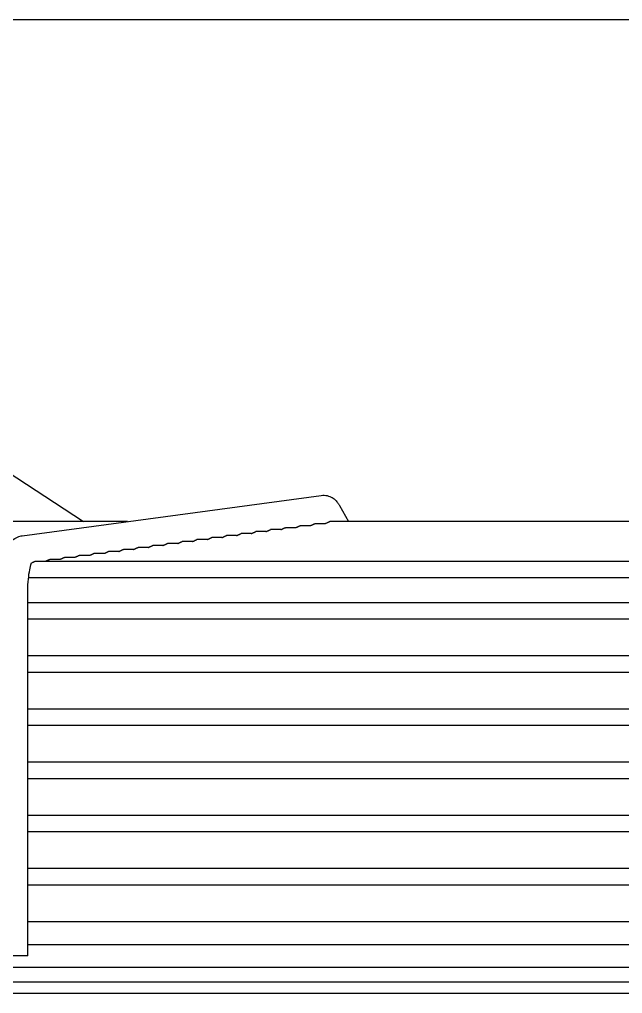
# Model space of a CAD drawing. Header units: millimetres. Extents: x 17891 to 32328, y 18593 to 29476.
# Drawn here: x 18182.79 to 18186.89, y 18984.06 to 18990.69 of the extents above; entities that cross this region are included whole.
import ezdxf

# ---------------------------------------------------------------- set-up
doc = ezdxf.new("R2010")
doc.units = ezdxf.units.MM
doc.header["$LTSCALE"] = 5
doc.layers.add('UNIT', color=6, linetype='Continuous')

msp = doc.modelspace()

# ---------------------------------------------------------------- linework, layer by layer
at = {"layer": 'UNIT'}
for p, q in [((18181.859, 18990.6942), (18191.9383, 18990.6942)), ((18182.2836, 18987.8889), (18183.2206, 18987.2749)), ((18182.8039, 18987.1783), (18184.8393, 18987.4529)), ((18184.9642, 18987.383), (18185.0241, 18987.2749)), ((18183.52, 18987.2749), (18182.0144, 18987.2749)), ((18184.6637, 18987.2331), (18184.595, 18987.2331)), ((18184.7639, 18987.2466), (18184.6952, 18987.2466)), ((18184.8638, 18987.2601), (18184.7955, 18987.2601)), ((18188.8999, 18987.2749), (18184.8974, 18987.2749)), ((18184.1628, 18987.1657), (18184.0939, 18987.1657)), ((18184.263, 18987.1791), (18184.1941, 18987.1791)), ((18184.3632, 18987.1926), (18184.2943, 18987.1926)), ((18184.4633, 18987.2061), (18184.3946, 18987.2061)), ((18184.5635, 18987.2196), (18184.4948, 18987.2196)), ((18183.6619, 18987.0982), (18183.5928, 18987.0982)), ((18183.762, 18987.1117), (18183.693, 18987.1117)), ((18183.8622, 18987.1252), (18183.7932, 18987.1252)), ((18183.9624, 18987.1387), (18183.8934, 18987.1387)), ((18184.0626, 18987.1522), (18183.9937, 18987.1522)), ((18183.2611, 18987.0442), (18183.1919, 18987.0442)), ((18183.3613, 18987.0577), (18183.2921, 18987.0577)), ((18183.4615, 18987.0712), (18183.3923, 18987.0712)), ((18183.5617, 18987.0847), (18183.4925, 18987.0847)), ((18190.9061, 18987.0037), (18182.8912, 18987.0037)), ((18183.0608, 18987.0172), (18182.9914, 18987.0172)), ((18183.1609, 18987.0307), (18183.0916, 18987.0307)), ((18182.8475, 18986.8935), (18190.9497, 18986.8935)), ((18182.8417, 18984.3163), (18182.8417, 18986.7856)), ((18190.9556, 18986.7218), (18182.8417, 18986.7218)), ((18182.8706, 18986.7232), (18182.8728, 18986.7218)), ((18183.6203, 18986.7232), (18183.6203, 18986.7218)), ((18182.8417, 18986.6115), (18190.9556, 18986.6115)), ((18190.9556, 18986.3596), (18182.8417, 18986.3596)), ((18182.8417, 18986.2493), (18190.9556, 18986.2493)), ((18190.9556, 18985.9974), (18182.8417, 18985.9974)), ((18182.8417, 18985.8871), (18190.9556, 18985.8871)), ((18190.9556, 18985.6352), (18182.8417, 18985.6352)), ((18182.8417, 18985.5249), (18190.9556, 18985.5249)), ((18190.9556, 18985.2729), (18182.8417, 18985.2729)), ((18182.8417, 18985.1627), (18190.9556, 18985.1627)), ((18190.9556, 18984.9107), (18182.8417, 18984.9107)), ((18182.8417, 18984.8005), (18190.9556, 18984.8005)), ((18190.9556, 18984.5485), (18182.8417, 18984.5485)), ((18182.8417, 18984.395), (18190.9556, 18984.395)), ((18182.8417, 18984.3163), (18182.6448, 18984.3163)), ((18182.2727, 18984.2395), (18191.5246, 18984.2395)), ((18170.0286, 18984.1391), (18203.7687, 18984.1391)), ((18203.7687, 18984.0604), (18170.0286, 18984.0604))]:
    msp.add_line(p, q, dxfattribs=at)
for start_param, end_param in [(0.23649, 0.259134), (1.752338, 1.774981)]:
    msp.add_ellipse((18185.1822, 18986.7872), major_axis=(-0.0861, -0.0478), ratio=0.875426, start_param=start_param, end_param=end_param, dxfattribs=at)
for points, knots in [([(18184.8393, 18987.4529), (18184.8526, 18987.4547), (18184.8666, 18987.454), (18184.8923, 18987.4482), (18184.9037, 18987.4432), (18184.9227, 18987.4319), (18184.9304, 18987.4256), (18184.9432, 18987.4132), (18184.9483, 18987.407), (18184.9571, 18987.3949), (18184.9608, 18987.389), (18184.9641, 18987.3831), (18184.9641, 18987.383), (18184.9642, 18987.383)], [3.1066861, 3.1066861, 3.1066861, 3.1066861, 3.1999885, 3.1999885, 3.2942363, 3.2942363, 3.388484, 3.388484, 3.4827318, 3.4827318, 3.5769796, 3.5769796, 3.577925, 3.577925, 3.577925, 3.577925]), ([(18184.5635, 18987.2196), (18184.5648, 18987.2201), (18184.566, 18987.2206), (18184.5672, 18987.221), (18184.5685, 18987.2215), (18184.5697, 18987.222), (18184.5709, 18987.2225), (18184.572, 18987.223), (18184.5732, 18987.2235), (18184.5742, 18987.224), (18184.5753, 18987.2245), (18184.5764, 18987.225), (18184.5773, 18987.2254), (18184.5783, 18987.2259), (18184.5793, 18987.2263), (18184.5802, 18987.2268), (18184.581, 18987.2272), (18184.5819, 18987.2276), (18184.5827, 18987.228), (18184.5835, 18987.2284), (18184.5843, 18987.2288), (18184.585, 18987.2292), (18184.5857, 18987.2295), (18184.5864, 18987.2299), (18184.5871, 18987.2302), (18184.5877, 18987.2305), (18184.5884, 18987.2308), (18184.5889, 18987.231), (18184.5895, 18987.2313), (18184.59, 18987.2315), (18184.5906, 18987.2318), (18184.5911, 18987.232), (18184.5915, 18987.2322), (18184.592, 18987.2323), (18184.5924, 18987.2325), (18184.5928, 18987.2326), (18184.5932, 18987.2328), (18184.5935, 18987.2329), (18184.5938, 18987.233), (18184.5941, 18987.233), (18184.5944, 18987.2331), (18184.5947, 18987.2331), (18184.5949, 18987.2331), (18184.5949, 18987.2331), (18184.595, 18987.2331), (18184.595, 18987.2331)], [0.17268, 0.17268, 0.17268, 0.17268, 0.195122, 0.195122, 0.195122, 0.2195122, 0.2195122, 0.2195122, 0.2439024, 0.2439024, 0.2439024, 0.2682927, 0.2682927, 0.2682927, 0.2926829, 0.2926829, 0.2926829, 0.3170732, 0.3170732, 0.3170732, 0.3414634, 0.3414634, 0.3414634, 0.3658537, 0.3658537, 0.3658537, 0.3902439, 0.3902439, 0.3902439, 0.4146341, 0.4146341, 0.4146341, 0.4390244, 0.4390244, 0.4390244, 0.4634146, 0.4634146, 0.4634146, 0.4878049, 0.4878049, 0.4878049, 0.5121951, 0.5121951, 0.5121951, 0.515732, 0.515732, 0.515732, 0.515732]), ([(18184.6637, 18987.2331), (18184.665, 18987.2336), (18184.6662, 18987.2341), (18184.6674, 18987.2345), (18184.6687, 18987.235), (18184.6699, 18987.2355), (18184.6711, 18987.236), (18184.6723, 18987.2365), (18184.6734, 18987.237), (18184.6745, 18987.2375), (18184.6756, 18987.238), (18184.6766, 18987.2385), (18184.6776, 18987.2389), (18184.6786, 18987.2394), (18184.6795, 18987.2399), (18184.6804, 18987.2403), (18184.6813, 18987.2407), (18184.6821, 18987.2411), (18184.6829, 18987.2415), (18184.6837, 18987.2419), (18184.6845, 18987.2423), (18184.6852, 18987.2427), (18184.686, 18987.243), (18184.6867, 18987.2434), (18184.6873, 18987.2437), (18184.688, 18987.244), (18184.6886, 18987.2443), (18184.6892, 18987.2445), (18184.6897, 18987.2448), (18184.6903, 18987.245), (18184.6908, 18987.2453), (18184.6913, 18987.2455), (18184.6918, 18987.2457), (18184.6922, 18987.2458), (18184.6926, 18987.246), (18184.693, 18987.2461), (18184.6934, 18987.2463), (18184.6937, 18987.2464), (18184.6941, 18987.2465), (18184.6944, 18987.2465), (18184.6947, 18987.2466), (18184.6949, 18987.2466), (18184.6951, 18987.2466), (18184.6952, 18987.2466), (18184.6952, 18987.2466), (18184.6952, 18987.2466)], [0.1723275, 0.1723275, 0.1723275, 0.1723275, 0.195122, 0.195122, 0.195122, 0.2195122, 0.2195122, 0.2195122, 0.2439024, 0.2439024, 0.2439024, 0.2682927, 0.2682927, 0.2682927, 0.2926829, 0.2926829, 0.2926829, 0.3170732, 0.3170732, 0.3170732, 0.3414634, 0.3414634, 0.3414634, 0.3658537, 0.3658537, 0.3658537, 0.3902439, 0.3902439, 0.3902439, 0.4146341, 0.4146341, 0.4146341, 0.4390244, 0.4390244, 0.4390244, 0.4634146, 0.4634146, 0.4634146, 0.4878049, 0.4878049, 0.4878049, 0.5121951, 0.5121951, 0.5121951, 0.5157454, 0.5157454, 0.5157454, 0.5157454]), ([(18184.7639, 18987.2466), (18184.7652, 18987.2471), (18184.7664, 18987.2476), (18184.7677, 18987.248), (18184.7689, 18987.2485), (18184.7702, 18987.2491), (18184.7713, 18987.2496), (18184.7725, 18987.2501), (18184.7736, 18987.2505), (18184.7747, 18987.251), (18184.7758, 18987.2515), (18184.7768, 18987.252), (18184.7778, 18987.2524), (18184.7788, 18987.2529), (18184.7797, 18987.2534), (18184.7806, 18987.2538), (18184.7815, 18987.2542), (18184.7824, 18987.2546), (18184.7832, 18987.255), (18184.784, 18987.2554), (18184.7847, 18987.2558), (18184.7855, 18987.2562), (18184.7862, 18987.2565), (18184.7869, 18987.2569), (18184.7875, 18987.2572), (18184.7882, 18987.2575), (18184.7888, 18987.2578), (18184.7894, 18987.258), (18184.79, 18987.2583), (18184.7905, 18987.2585), (18184.791, 18987.2588), (18184.7915, 18987.259), (18184.792, 18987.2592), (18184.7924, 18987.2593), (18184.7928, 18987.2595), (18184.7932, 18987.2596), (18184.7936, 18987.2598), (18184.794, 18987.2599), (18184.7943, 18987.26), (18184.7946, 18987.26), (18184.7949, 18987.2601), (18184.7951, 18987.2601), (18184.7954, 18987.2601), (18184.7954, 18987.2601), (18184.7954, 18987.2601), (18184.7955, 18987.2601)], [0.1719755, 0.1719755, 0.1719755, 0.1719755, 0.195122, 0.195122, 0.195122, 0.2195122, 0.2195122, 0.2195122, 0.2439024, 0.2439024, 0.2439024, 0.2682927, 0.2682927, 0.2682927, 0.2926829, 0.2926829, 0.2926829, 0.3170732, 0.3170732, 0.3170732, 0.3414634, 0.3414634, 0.3414634, 0.3658537, 0.3658537, 0.3658537, 0.3902439, 0.3902439, 0.3902439, 0.4146341, 0.4146341, 0.4146341, 0.4390244, 0.4390244, 0.4390244, 0.4634146, 0.4634146, 0.4634146, 0.4878049, 0.4878049, 0.4878049, 0.5121951, 0.5121951, 0.5121951, 0.5157586, 0.5157586, 0.5157586, 0.5157586]), ([(18184.8638, 18987.2601), (18184.8641, 18987.2602), (18184.8644, 18987.2603), (18184.8647, 18987.2605), (18184.8661, 18987.261), (18184.8675, 18987.2615), (18184.8688, 18987.262), (18184.8701, 18987.2626), (18184.8714, 18987.2631), (18184.8726, 18987.2636), (18184.8738, 18987.2642), (18184.875, 18987.2647), (18184.8761, 18987.2652)], [0.16559879, 0.16559879, 0.16559879, 0.16559879, 0.17073171, 0.17073171, 0.17073171, 0.19512195, 0.19512195, 0.19512195, 0.2195122, 0.2195122, 0.2195122, 0.24390244, 0.24390244, 0.24390244, 0.24390244]), ([(18184.8792, 18987.2667), (18184.8802, 18987.2672), (18184.8812, 18987.2677), (18184.8821, 18987.2682), (18184.883, 18987.2686), (18184.8839, 18987.2691), (18184.8847, 18987.2695), (18184.8856, 18987.2699), (18184.8864, 18987.2703), (18184.8871, 18987.2707), (18184.8878, 18987.2711), (18184.8886, 18987.2714), (18184.8892, 18987.2717), (18184.8899, 18987.2721), (18184.8905, 18987.2724), (18184.8911, 18987.2727), (18184.8917, 18987.273), (18184.8923, 18987.2732), (18184.8928, 18987.2734), (18184.8933, 18987.2737), (18184.8938, 18987.2739), (18184.8942, 18987.2741), (18184.8947, 18987.2742), (18184.8951, 18987.2744), (18184.8955, 18987.2745), (18184.8958, 18987.2746), (18184.8962, 18987.2747), (18184.8965, 18987.2748), (18184.8968, 18987.2748), (18184.897, 18987.2749), (18184.8973, 18987.2749), (18184.8973, 18987.2749), (18184.8973, 18987.2749), (18184.8974, 18987.2749)], [0.2682927, 0.2682927, 0.2682927, 0.2682927, 0.2926829, 0.2926829, 0.2926829, 0.3170732, 0.3170732, 0.3170732, 0.3414634, 0.3414634, 0.3414634, 0.3658537, 0.3658537, 0.3658537, 0.3902439, 0.3902439, 0.3902439, 0.4146341, 0.4146341, 0.4146341, 0.4390244, 0.4390244, 0.4390244, 0.4634146, 0.4634146, 0.4634146, 0.4878049, 0.4878049, 0.4878049, 0.5121951, 0.5121951, 0.5121951, 0.5152045, 0.5152045, 0.5152045, 0.5152045]), ([(18182.6448, 18986.7856), (18182.6448, 18986.8185), (18182.6461, 18986.8513), (18182.6513, 18986.9146), (18182.6552, 18986.9451), (18182.6656, 18987.0019), (18182.672, 18987.0283), (18182.6886, 18987.0769), (18182.6981, 18987.0993), (18182.7219, 18987.132), (18182.731, 18987.1425), (18182.7571, 18987.1629), (18182.7753, 18987.173), (18182.7995, 18987.1776), (18182.8017, 18987.178), (18182.8039, 18987.1783)], [1.570796, 1.570796, 1.570796, 1.570796, 1.877974, 1.877974, 2.185152, 2.185152, 2.49233, 2.49233, 2.799508, 2.799508, 2.940974, 2.940974, 3.091858, 3.091858, 3.106686, 3.106686, 3.106686, 3.106686]), ([(18184.0626, 18987.1522), (18184.0638, 18987.1526), (18184.0649, 18987.153), (18184.066, 18987.1534), (18184.0673, 18987.154), (18184.0685, 18987.1545), (18184.0697, 18987.155), (18184.0709, 18987.1555), (18184.072, 18987.156), (18184.0731, 18987.1565), (18184.0741, 18987.1569), (18184.0752, 18987.1574), (18184.0762, 18987.1579), (18184.0772, 18987.1584), (18184.0781, 18987.1588), (18184.079, 18987.1593), (18184.0799, 18987.1597), (18184.0807, 18987.1601), (18184.0815, 18987.1605), (18184.0824, 18987.1609), (18184.0831, 18987.1613), (18184.0839, 18987.1616), (18184.0846, 18987.162), (18184.0853, 18987.1623), (18184.0859, 18987.1627), (18184.0866, 18987.163), (18184.0872, 18987.1633), (18184.0878, 18987.1635), (18184.0884, 18987.1638), (18184.0889, 18987.1641), (18184.0894, 18987.1643), (18184.0899, 18987.1645), (18184.0904, 18987.1647), (18184.0908, 18987.1649), (18184.0913, 18987.165), (18184.0917, 18987.1652), (18184.092, 18987.1653), (18184.0924, 18987.1654), (18184.0927, 18987.1655), (18184.093, 18987.1655), (18184.0933, 18987.1656), (18184.0936, 18987.1656), (18184.0938, 18987.1657), (18184.0938, 18987.1657), (18184.0939, 18987.1657), (18184.0939, 18987.1657)], [0.1744428, 0.1744428, 0.1744428, 0.1744428, 0.195122, 0.195122, 0.195122, 0.2195122, 0.2195122, 0.2195122, 0.2439024, 0.2439024, 0.2439024, 0.2682927, 0.2682927, 0.2682927, 0.2926829, 0.2926829, 0.2926829, 0.3170732, 0.3170732, 0.3170732, 0.3414634, 0.3414634, 0.3414634, 0.3658537, 0.3658537, 0.3658537, 0.3902439, 0.3902439, 0.3902439, 0.4146341, 0.4146341, 0.4146341, 0.4390244, 0.4390244, 0.4390244, 0.4634146, 0.4634146, 0.4634146, 0.4878049, 0.4878049, 0.4878049, 0.5121951, 0.5121951, 0.5121951, 0.5156642, 0.5156642, 0.5156642, 0.5156642]), ([(18184.1628, 18987.1657), (18184.164, 18987.1661), (18184.1651, 18987.1665), (18184.1662, 18987.167), (18184.1675, 18987.1675), (18184.1687, 18987.168), (18184.1699, 18987.1685), (18184.1711, 18987.169), (18184.1722, 18987.1695), (18184.1733, 18987.17), (18184.1744, 18987.1705), (18184.1754, 18987.1709), (18184.1764, 18987.1714), (18184.1774, 18987.1719), (18184.1783, 18987.1723), (18184.1792, 18987.1728), (18184.1801, 18987.1732), (18184.181, 18987.1736), (18184.1818, 18987.174), (18184.1826, 18987.1744), (18184.1834, 18987.1748), (18184.1841, 18987.1752), (18184.1848, 18987.1755), (18184.1855, 18987.1758), (18184.1862, 18987.1762), (18184.1868, 18987.1765), (18184.1874, 18987.1768), (18184.188, 18987.177), (18184.1886, 18987.1773), (18184.1891, 18987.1776), (18184.1896, 18987.1778), (18184.1902, 18987.178), (18184.1906, 18987.1782), (18184.1911, 18987.1784), (18184.1915, 18987.1785), (18184.1919, 18987.1787), (18184.1923, 18987.1788), (18184.1926, 18987.1789), (18184.1929, 18987.179), (18184.1932, 18987.179), (18184.1935, 18987.1791), (18184.1938, 18987.1791), (18184.194, 18987.1791), (18184.194, 18987.1791), (18184.1941, 18987.1791), (18184.1941, 18987.1791)], [0.1740907, 0.1740907, 0.1740907, 0.1740907, 0.195122, 0.195122, 0.195122, 0.2195122, 0.2195122, 0.2195122, 0.2439024, 0.2439024, 0.2439024, 0.2682927, 0.2682927, 0.2682927, 0.2926829, 0.2926829, 0.2926829, 0.3170732, 0.3170732, 0.3170732, 0.3414634, 0.3414634, 0.3414634, 0.3658537, 0.3658537, 0.3658537, 0.3902439, 0.3902439, 0.3902439, 0.4146341, 0.4146341, 0.4146341, 0.4390244, 0.4390244, 0.4390244, 0.4634146, 0.4634146, 0.4634146, 0.4878049, 0.4878049, 0.4878049, 0.5121951, 0.5121951, 0.5121951, 0.5156779, 0.5156779, 0.5156779, 0.5156779]), ([(18184.263, 18987.1791), (18184.2642, 18987.1796), (18184.2653, 18987.18), (18184.2665, 18987.1805), (18184.2677, 18987.181), (18184.269, 18987.1815), (18184.2702, 18987.182), (18184.2713, 18987.1825), (18184.2725, 18987.183), (18184.2735, 18987.1835), (18184.2746, 18987.184), (18184.2756, 18987.1844), (18184.2766, 18987.1849), (18184.2776, 18987.1854), (18184.2786, 18987.1858), (18184.2795, 18987.1863), (18184.2803, 18987.1867), (18184.2812, 18987.1871), (18184.282, 18987.1875), (18184.2828, 18987.1879), (18184.2836, 18987.1883), (18184.2843, 18987.1887), (18184.2851, 18987.189), (18184.2857, 18987.1893), (18184.2864, 18987.1897), (18184.2871, 18987.19), (18184.2877, 18987.1903), (18184.2882, 18987.1905), (18184.2888, 18987.1908), (18184.2894, 18987.1911), (18184.2899, 18987.1913), (18184.2904, 18987.1915), (18184.2908, 18987.1917), (18184.2913, 18987.1919), (18184.2917, 18987.192), (18184.2921, 18987.1922), (18184.2925, 18987.1923), (18184.2928, 18987.1924), (18184.2932, 18987.1925), (18184.2935, 18987.1925), (18184.2938, 18987.1926), (18184.294, 18987.1926), (18184.2942, 18987.1926), (18184.2943, 18987.1926), (18184.2943, 18987.1926), (18184.2943, 18987.1926)], [0.1737382, 0.1737382, 0.1737382, 0.1737382, 0.195122, 0.195122, 0.195122, 0.2195122, 0.2195122, 0.2195122, 0.2439024, 0.2439024, 0.2439024, 0.2682927, 0.2682927, 0.2682927, 0.2926829, 0.2926829, 0.2926829, 0.3170732, 0.3170732, 0.3170732, 0.3414634, 0.3414634, 0.3414634, 0.3658537, 0.3658537, 0.3658537, 0.3902439, 0.3902439, 0.3902439, 0.4146341, 0.4146341, 0.4146341, 0.4390244, 0.4390244, 0.4390244, 0.4634146, 0.4634146, 0.4634146, 0.4878049, 0.4878049, 0.4878049, 0.5121951, 0.5121951, 0.5121951, 0.5156915, 0.5156915, 0.5156915, 0.5156915]), ([(18184.3632, 18987.1926), (18184.3644, 18987.1931), (18184.3656, 18987.1935), (18184.3667, 18987.194), (18184.368, 18987.1945), (18184.3692, 18987.195), (18184.3704, 18987.1955), (18184.3716, 18987.196), (18184.3727, 18987.1965), (18184.3738, 18987.197), (18184.3749, 18987.1975), (18184.3759, 18987.198), (18184.3769, 18987.1984), (18184.3779, 18987.1989), (18184.3788, 18987.1993), (18184.3797, 18987.1998), (18184.3806, 18987.2002), (18184.3814, 18987.2006), (18184.3822, 18987.201), (18184.3831, 18987.2014), (18184.3838, 18987.2018), (18184.3846, 18987.2022), (18184.3853, 18987.2025), (18184.386, 18987.2028), (18184.3866, 18987.2032), (18184.3873, 18987.2035), (18184.3879, 18987.2038), (18184.3885, 18987.204), (18184.3891, 18987.2043), (18184.3896, 18987.2045), (18184.3901, 18987.2048), (18184.3906, 18987.205), (18184.3911, 18987.2052), (18184.3915, 18987.2053), (18184.3919, 18987.2055), (18184.3923, 18987.2057), (18184.3927, 18987.2058), (18184.3931, 18987.2059), (18184.3934, 18987.206), (18184.3937, 18987.206), (18184.394, 18987.2061), (18184.3942, 18987.2061), (18184.3945, 18987.2061), (18184.3945, 18987.2061), (18184.3945, 18987.2061), (18184.3946, 18987.2061)], [0.1733855, 0.1733855, 0.1733855, 0.1733855, 0.195122, 0.195122, 0.195122, 0.2195122, 0.2195122, 0.2195122, 0.2439024, 0.2439024, 0.2439024, 0.2682927, 0.2682927, 0.2682927, 0.2926829, 0.2926829, 0.2926829, 0.3170732, 0.3170732, 0.3170732, 0.3414634, 0.3414634, 0.3414634, 0.3658537, 0.3658537, 0.3658537, 0.3902439, 0.3902439, 0.3902439, 0.4146341, 0.4146341, 0.4146341, 0.4390244, 0.4390244, 0.4390244, 0.4634146, 0.4634146, 0.4634146, 0.4878049, 0.4878049, 0.4878049, 0.5121951, 0.5121951, 0.5121951, 0.5157051, 0.5157051, 0.5157051, 0.5157051]), ([(18184.4633, 18987.2061), (18184.4646, 18987.2066), (18184.4658, 18987.207), (18184.4669, 18987.2075), (18184.4682, 18987.208), (18184.4694, 18987.2085), (18184.4706, 18987.209), (18184.4718, 18987.2095), (18184.4729, 18987.21), (18184.474, 18987.2105), (18184.4751, 18987.211), (18184.4761, 18987.2115), (18184.4771, 18987.2119), (18184.4781, 18987.2124), (18184.479, 18987.2128), (18184.4799, 18987.2133), (18184.4808, 18987.2137), (18184.4817, 18987.2141), (18184.4825, 18987.2145), (18184.4833, 18987.2149), (18184.4841, 18987.2153), (18184.4848, 18987.2157), (18184.4855, 18987.216), (18184.4862, 18987.2164), (18184.4869, 18987.2167), (18184.4875, 18987.217), (18184.4881, 18987.2173), (18184.4887, 18987.2175), (18184.4893, 18987.2178), (18184.4898, 18987.218), (18184.4903, 18987.2183), (18184.4908, 18987.2185), (18184.4913, 18987.2187), (18184.4917, 18987.2188), (18184.4922, 18987.219), (18184.4926, 18987.2192), (18184.4929, 18987.2193), (18184.4933, 18987.2194), (18184.4936, 18987.2195), (18184.4939, 18987.2195), (18184.4942, 18987.2196), (18184.4945, 18987.2196), (18184.4947, 18987.2196), (18184.4947, 18987.2196), (18184.4948, 18987.2196), (18184.4948, 18987.2196)], [0.1730327, 0.1730327, 0.1730327, 0.1730327, 0.195122, 0.195122, 0.195122, 0.2195122, 0.2195122, 0.2195122, 0.2439024, 0.2439024, 0.2439024, 0.2682927, 0.2682927, 0.2682927, 0.2926829, 0.2926829, 0.2926829, 0.3170732, 0.3170732, 0.3170732, 0.3414634, 0.3414634, 0.3414634, 0.3658537, 0.3658537, 0.3658537, 0.3902439, 0.3902439, 0.3902439, 0.4146341, 0.4146341, 0.4146341, 0.4390244, 0.4390244, 0.4390244, 0.4634146, 0.4634146, 0.4634146, 0.4878049, 0.4878049, 0.4878049, 0.5121951, 0.5121951, 0.5121951, 0.5157186, 0.5157186, 0.5157186, 0.5157186]), ([(18183.5617, 18987.0847), (18183.5627, 18987.0851), (18183.5638, 18987.0855), (18183.5648, 18987.0859), (18183.5661, 18987.0864), (18183.5673, 18987.0869), (18183.5685, 18987.0874), (18183.5697, 18987.0879), (18183.5708, 18987.0884), (18183.5719, 18987.0889), (18183.573, 18987.0894), (18183.574, 18987.0899), (18183.575, 18987.0904), (18183.576, 18987.0908), (18183.5769, 18987.0913), (18183.5778, 18987.0917), (18183.5787, 18987.0922), (18183.5796, 18987.0926), (18183.5804, 18987.093), (18183.5812, 18987.0934), (18183.582, 18987.0938), (18183.5827, 18987.0941), (18183.5834, 18987.0945), (18183.5841, 18987.0948), (18183.5848, 18987.0952), (18183.5854, 18987.0955), (18183.5861, 18987.0958), (18183.5866, 18987.096), (18183.5872, 18987.0963), (18183.5878, 18987.0966), (18183.5883, 18987.0968), (18183.5888, 18987.097), (18183.5893, 18987.0972), (18183.5897, 18987.0974), (18183.5901, 18987.0975), (18183.5905, 18987.0977), (18183.5909, 18987.0978), (18183.5913, 18987.0979), (18183.5916, 18987.098), (18183.5919, 18987.0981), (18183.5922, 18987.0981), (18183.5924, 18987.0982), (18183.5927, 18987.0982), (18183.5927, 18987.0982), (18183.5927, 18987.0982), (18183.5928, 18987.0982)], [0.1761954, 0.1761954, 0.1761954, 0.1761954, 0.195122, 0.195122, 0.195122, 0.2195122, 0.2195122, 0.2195122, 0.2439024, 0.2439024, 0.2439024, 0.2682927, 0.2682927, 0.2682927, 0.2926829, 0.2926829, 0.2926829, 0.3170732, 0.3170732, 0.3170732, 0.3414634, 0.3414634, 0.3414634, 0.3658537, 0.3658537, 0.3658537, 0.3902439, 0.3902439, 0.3902439, 0.4146341, 0.4146341, 0.4146341, 0.4390244, 0.4390244, 0.4390244, 0.4634146, 0.4634146, 0.4634146, 0.4878049, 0.4878049, 0.4878049, 0.5121951, 0.5121951, 0.5121951, 0.5155955, 0.5155955, 0.5155955, 0.5155955]), ([(18183.6619, 18987.0982), (18183.6629, 18987.0986), (18183.664, 18987.099), (18183.665, 18987.0994), (18183.6663, 18987.0999), (18183.6675, 18987.1004), (18183.6687, 18987.1009), (18183.6699, 18987.1014), (18183.671, 18987.1019), (18183.6721, 18987.1024), (18183.6732, 18987.1029), (18183.6742, 18987.1034), (18183.6752, 18987.1039), (18183.6762, 18987.1043), (18183.6772, 18987.1048), (18183.6781, 18987.1052), (18183.679, 18987.1057), (18183.6798, 18987.1061), (18183.6806, 18987.1065), (18183.6814, 18987.1069), (18183.6822, 18987.1073), (18183.6829, 18987.1076), (18183.6837, 18987.108), (18183.6844, 18987.1083), (18183.685, 18987.1087), (18183.6857, 18987.109), (18183.6863, 18987.1093), (18183.6869, 18987.1095), (18183.6875, 18987.1098), (18183.688, 18987.1101), (18183.6885, 18987.1103), (18183.689, 18987.1105), (18183.6895, 18987.1107), (18183.6899, 18987.1109), (18183.6904, 18987.111), (18183.6908, 18987.1112), (18183.6911, 18987.1113), (18183.6915, 18987.1114), (18183.6918, 18987.1115), (18183.6921, 18987.1116), (18183.6924, 18987.1116), (18183.6927, 18987.1117), (18183.6929, 18987.1117), (18183.6929, 18987.1117), (18183.693, 18987.1117), (18183.693, 18987.1117)], [0.1758462, 0.1758462, 0.1758462, 0.1758462, 0.195122, 0.195122, 0.195122, 0.2195122, 0.2195122, 0.2195122, 0.2439024, 0.2439024, 0.2439024, 0.2682927, 0.2682927, 0.2682927, 0.2926829, 0.2926829, 0.2926829, 0.3170732, 0.3170732, 0.3170732, 0.3414634, 0.3414634, 0.3414634, 0.3658537, 0.3658537, 0.3658537, 0.3902439, 0.3902439, 0.3902439, 0.4146341, 0.4146341, 0.4146341, 0.4390244, 0.4390244, 0.4390244, 0.4634146, 0.4634146, 0.4634146, 0.4878049, 0.4878049, 0.4878049, 0.5121951, 0.5121951, 0.5121951, 0.5156093, 0.5156093, 0.5156093, 0.5156093]), ([(18183.762, 18987.1117), (18183.7631, 18987.1121), (18183.7642, 18987.1125), (18183.7653, 18987.1129), (18183.7665, 18987.1134), (18183.7678, 18987.1139), (18183.769, 18987.1144), (18183.7701, 18987.1149), (18183.7713, 18987.1154), (18183.7724, 18987.1159), (18183.7734, 18987.1164), (18183.7745, 18987.1169), (18183.7755, 18987.1174), (18183.7764, 18987.1178), (18183.7774, 18987.1183), (18183.7783, 18987.1187), (18183.7792, 18987.1192), (18183.78, 18987.1196), (18183.7809, 18987.12), (18183.7817, 18987.1204), (18183.7824, 18987.1208), (18183.7832, 18987.1211), (18183.7839, 18987.1215), (18183.7846, 18987.1218), (18183.7852, 18987.1222), (18183.7859, 18987.1225), (18183.7865, 18987.1228), (18183.7871, 18987.123), (18183.7877, 18987.1233), (18183.7882, 18987.1236), (18183.7887, 18987.1238), (18183.7892, 18987.124), (18183.7897, 18987.1242), (18183.7902, 18987.1244), (18183.7906, 18987.1245), (18183.791, 18987.1247), (18183.7914, 18987.1248), (18183.7917, 18987.1249), (18183.7921, 18987.125), (18183.7923, 18987.1251), (18183.7926, 18987.1251), (18183.7929, 18987.1252), (18183.7931, 18987.1252), (18183.7932, 18987.1252), (18183.7932, 18987.1252), (18183.7932, 18987.1252)], [0.1754963, 0.1754963, 0.1754963, 0.1754963, 0.195122, 0.195122, 0.195122, 0.2195122, 0.2195122, 0.2195122, 0.2439024, 0.2439024, 0.2439024, 0.2682927, 0.2682927, 0.2682927, 0.2926829, 0.2926829, 0.2926829, 0.3170732, 0.3170732, 0.3170732, 0.3414634, 0.3414634, 0.3414634, 0.3658537, 0.3658537, 0.3658537, 0.3902439, 0.3902439, 0.3902439, 0.4146341, 0.4146341, 0.4146341, 0.4390244, 0.4390244, 0.4390244, 0.4634146, 0.4634146, 0.4634146, 0.4878049, 0.4878049, 0.4878049, 0.5121951, 0.5121951, 0.5121951, 0.5156231, 0.5156231, 0.5156231, 0.5156231]), ([(18183.8622, 18987.1252), (18183.8634, 18987.1256), (18183.8644, 18987.126), (18183.8655, 18987.1264), (18183.8668, 18987.1269), (18183.868, 18987.1274), (18183.8692, 18987.1279), (18183.8704, 18987.1284), (18183.8715, 18987.1289), (18183.8726, 18987.1294), (18183.8737, 18987.1299), (18183.8747, 18987.1304), (18183.8757, 18987.1309), (18183.8767, 18987.1313), (18183.8776, 18987.1318), (18183.8785, 18987.1322), (18183.8794, 18987.1327), (18183.8803, 18987.1331), (18183.8811, 18987.1335), (18183.8819, 18987.1339), (18183.8827, 18987.1343), (18183.8834, 18987.1346), (18183.8841, 18987.135), (18183.8848, 18987.1353), (18183.8855, 18987.1357), (18183.8861, 18987.136), (18183.8868, 18987.1363), (18183.8873, 18987.1365), (18183.8879, 18987.1368), (18183.8885, 18987.1371), (18183.889, 18987.1373), (18183.8895, 18987.1375), (18183.8899, 18987.1377), (18183.8904, 18987.1379), (18183.8908, 18987.138), (18183.8912, 18987.1382), (18183.8916, 18987.1383), (18183.8919, 18987.1384), (18183.8923, 18987.1385), (18183.8926, 18987.1386), (18183.8929, 18987.1386), (18183.8931, 18987.1387), (18183.8933, 18987.1387), (18183.8934, 18987.1387), (18183.8934, 18987.1387), (18183.8934, 18987.1387)], [0.1751457, 0.1751457, 0.1751457, 0.1751457, 0.195122, 0.195122, 0.195122, 0.2195122, 0.2195122, 0.2195122, 0.2439024, 0.2439024, 0.2439024, 0.2682927, 0.2682927, 0.2682927, 0.2926829, 0.2926829, 0.2926829, 0.3170732, 0.3170732, 0.3170732, 0.3414634, 0.3414634, 0.3414634, 0.3658537, 0.3658537, 0.3658537, 0.3902439, 0.3902439, 0.3902439, 0.4146341, 0.4146341, 0.4146341, 0.4390244, 0.4390244, 0.4390244, 0.4634146, 0.4634146, 0.4634146, 0.4878049, 0.4878049, 0.4878049, 0.5121951, 0.5121951, 0.5121951, 0.5156368, 0.5156368, 0.5156368, 0.5156368]), ([(18183.9624, 18987.1387), (18183.9636, 18987.1391), (18183.9647, 18987.1395), (18183.9657, 18987.1399), (18183.967, 18987.1404), (18183.9683, 18987.1409), (18183.9694, 18987.1415), (18183.9706, 18987.142), (18183.9717, 18987.1425), (18183.9728, 18987.1429), (18183.9739, 18987.1434), (18183.9749, 18987.1439), (18183.9759, 18987.1444), (18183.9769, 18987.1449), (18183.9779, 18987.1453), (18183.9788, 18987.1457), (18183.9797, 18987.1462), (18183.9805, 18987.1466), (18183.9813, 18987.147), (18183.9821, 18987.1474), (18183.9829, 18987.1478), (18183.9836, 18987.1481), (18183.9844, 18987.1485), (18183.9851, 18987.1488), (18183.9857, 18987.1492), (18183.9864, 18987.1495), (18183.987, 18987.1498), (18183.9876, 18987.15), (18183.9881, 18987.1503), (18183.9887, 18987.1506), (18183.9892, 18987.1508), (18183.9897, 18987.151), (18183.9902, 18987.1512), (18183.9906, 18987.1514), (18183.991, 18987.1515), (18183.9914, 18987.1517), (18183.9918, 18987.1518), (18183.9922, 18987.1519), (18183.9925, 18987.152), (18183.9928, 18987.1521), (18183.9931, 18987.1521), (18183.9933, 18987.1521), (18183.9936, 18987.1522), (18183.9936, 18987.1522), (18183.9936, 18987.1522), (18183.9937, 18987.1522)], [0.1747945, 0.1747945, 0.1747945, 0.1747945, 0.195122, 0.195122, 0.195122, 0.2195122, 0.2195122, 0.2195122, 0.2439024, 0.2439024, 0.2439024, 0.2682927, 0.2682927, 0.2682927, 0.2926829, 0.2926829, 0.2926829, 0.3170732, 0.3170732, 0.3170732, 0.3414634, 0.3414634, 0.3414634, 0.3658537, 0.3658537, 0.3658537, 0.3902439, 0.3902439, 0.3902439, 0.4146341, 0.4146341, 0.4146341, 0.4390244, 0.4390244, 0.4390244, 0.4634146, 0.4634146, 0.4634146, 0.4878049, 0.4878049, 0.4878049, 0.5121951, 0.5121951, 0.5121951, 0.5156505, 0.5156505, 0.5156505, 0.5156505]), ([(18183.1609, 18987.0307), (18183.1619, 18987.0311), (18183.1629, 18987.0314), (18183.1638, 18987.0318), (18183.1651, 18987.0323), (18183.1663, 18987.0328), (18183.1675, 18987.0334), (18183.1687, 18987.0339), (18183.1698, 18987.0344), (18183.1709, 18987.0349), (18183.172, 18987.0354), (18183.1731, 18987.0359), (18183.174, 18987.0363), (18183.175, 18987.0368), (18183.176, 18987.0373), (18183.1769, 18987.0377), (18183.1778, 18987.0381), (18183.1786, 18987.0386), (18183.1795, 18987.039), (18183.1803, 18987.0394), (18183.181, 18987.0398), (18183.1818, 18987.0401), (18183.1825, 18987.0405), (18183.1832, 18987.0408), (18183.1839, 18987.0412), (18183.1845, 18987.0415), (18183.1851, 18987.0418), (18183.1857, 18987.0421), (18183.1863, 18987.0423), (18183.1869, 18987.0426), (18183.1874, 18987.0428), (18183.1879, 18987.043), (18183.1884, 18987.0432), (18183.1888, 18987.0434), (18183.1892, 18987.0436), (18183.1896, 18987.0437), (18183.19, 18987.0438), (18183.1904, 18987.0439), (18183.1907, 18987.044), (18183.191, 18987.0441), (18183.1913, 18987.0442), (18183.1916, 18987.0442), (18183.1918, 18987.0442), (18183.1918, 18987.0442), (18183.1918, 18987.0442), (18183.1919, 18987.0442)], [0.1775844, 0.1775844, 0.1775844, 0.1775844, 0.195122, 0.195122, 0.195122, 0.2195122, 0.2195122, 0.2195122, 0.2439024, 0.2439024, 0.2439024, 0.2682927, 0.2682927, 0.2682927, 0.2926829, 0.2926829, 0.2926829, 0.3170732, 0.3170732, 0.3170732, 0.3414634, 0.3414634, 0.3414634, 0.3658537, 0.3658537, 0.3658537, 0.3902439, 0.3902439, 0.3902439, 0.4146341, 0.4146341, 0.4146341, 0.4390244, 0.4390244, 0.4390244, 0.4634146, 0.4634146, 0.4634146, 0.4878049, 0.4878049, 0.4878049, 0.5121951, 0.5121951, 0.5121951, 0.5155404, 0.5155404, 0.5155404, 0.5155404]), ([(18183.2611, 18987.0442), (18183.2621, 18987.0446), (18183.2631, 18987.0449), (18183.264, 18987.0453), (18183.2653, 18987.0458), (18183.2666, 18987.0464), (18183.2678, 18987.0469), (18183.2689, 18987.0474), (18183.2701, 18987.0479), (18183.2712, 18987.0484), (18183.2723, 18987.0489), (18183.2733, 18987.0494), (18183.2743, 18987.0498), (18183.2753, 18987.0503), (18183.2762, 18987.0508), (18183.2771, 18987.0512), (18183.278, 18987.0516), (18183.2789, 18987.0521), (18183.2797, 18987.0525), (18183.2805, 18987.0529), (18183.2813, 18987.0533), (18183.282, 18987.0536), (18183.2827, 18987.054), (18183.2834, 18987.0543), (18183.2841, 18987.0547), (18183.2848, 18987.055), (18183.2854, 18987.0553), (18183.286, 18987.0556), (18183.2865, 18987.0558), (18183.2871, 18987.0561), (18183.2876, 18987.0563), (18183.2881, 18987.0565), (18183.2886, 18987.0567), (18183.289, 18987.0569), (18183.2895, 18987.0571), (18183.2899, 18987.0572), (18183.2902, 18987.0573), (18183.2906, 18987.0574), (18183.2909, 18987.0575), (18183.2912, 18987.0576), (18183.2915, 18987.0576), (18183.2918, 18987.0577), (18183.292, 18987.0577), (18183.292, 18987.0577), (18183.2921, 18987.0577), (18183.2921, 18987.0577)], [0.1772384, 0.1772384, 0.1772384, 0.1772384, 0.195122, 0.195122, 0.195122, 0.2195122, 0.2195122, 0.2195122, 0.2439024, 0.2439024, 0.2439024, 0.2682927, 0.2682927, 0.2682927, 0.2926829, 0.2926829, 0.2926829, 0.3170732, 0.3170732, 0.3170732, 0.3414634, 0.3414634, 0.3414634, 0.3658537, 0.3658537, 0.3658537, 0.3902439, 0.3902439, 0.3902439, 0.4146341, 0.4146341, 0.4146341, 0.4390244, 0.4390244, 0.4390244, 0.4634146, 0.4634146, 0.4634146, 0.4878049, 0.4878049, 0.4878049, 0.5121951, 0.5121951, 0.5121951, 0.5155542, 0.5155542, 0.5155542, 0.5155542]), ([(18183.3613, 18987.0577), (18183.3623, 18987.0581), (18183.3633, 18987.0585), (18183.3643, 18987.0588), (18183.3656, 18987.0594), (18183.3668, 18987.0599), (18183.368, 18987.0604), (18183.3692, 18987.0609), (18183.3703, 18987.0614), (18183.3714, 18987.0619), (18183.3725, 18987.0624), (18183.3735, 18987.0629), (18183.3745, 18987.0633), (18183.3755, 18987.0638), (18183.3765, 18987.0643), (18183.3774, 18987.0647), (18183.3783, 18987.0652), (18183.3791, 18987.0656), (18183.3799, 18987.066), (18183.3807, 18987.0664), (18183.3815, 18987.0668), (18183.3822, 18987.0671), (18183.383, 18987.0675), (18183.3837, 18987.0678), (18183.3843, 18987.0682), (18183.385, 18987.0685), (18183.3856, 18987.0688), (18183.3862, 18987.069), (18183.3868, 18987.0693), (18183.3873, 18987.0696), (18183.3878, 18987.0698), (18183.3883, 18987.07), (18183.3888, 18987.0702), (18183.3892, 18987.0704), (18183.3897, 18987.0706), (18183.3901, 18987.0707), (18183.3905, 18987.0708), (18183.3908, 18987.0709), (18183.3912, 18987.071), (18183.3914, 18987.0711), (18183.3917, 18987.0711), (18183.392, 18987.0712), (18183.3922, 18987.0712), (18183.3923, 18987.0712), (18183.3923, 18987.0712), (18183.3923, 18987.0712)], [0.1768915, 0.1768915, 0.1768915, 0.1768915, 0.195122, 0.195122, 0.195122, 0.2195122, 0.2195122, 0.2195122, 0.2439024, 0.2439024, 0.2439024, 0.2682927, 0.2682927, 0.2682927, 0.2926829, 0.2926829, 0.2926829, 0.3170732, 0.3170732, 0.3170732, 0.3414634, 0.3414634, 0.3414634, 0.3658537, 0.3658537, 0.3658537, 0.3902439, 0.3902439, 0.3902439, 0.4146341, 0.4146341, 0.4146341, 0.4390244, 0.4390244, 0.4390244, 0.4634146, 0.4634146, 0.4634146, 0.4878049, 0.4878049, 0.4878049, 0.5121951, 0.5121951, 0.5121951, 0.515568, 0.515568, 0.515568, 0.515568]), ([(18183.4615, 18987.0712), (18183.4625, 18987.0716), (18183.4635, 18987.072), (18183.4645, 18987.0724), (18183.4658, 18987.0729), (18183.4671, 18987.0734), (18183.4682, 18987.0739), (18183.4694, 18987.0744), (18183.4706, 18987.0749), (18183.4716, 18987.0754), (18183.4727, 18987.0759), (18183.4738, 18987.0764), (18183.4748, 18987.0768), (18183.4757, 18987.0773), (18183.4767, 18987.0778), (18183.4776, 18987.0782), (18183.4785, 18987.0787), (18183.4793, 18987.0791), (18183.4802, 18987.0795), (18183.481, 18987.0799), (18183.4817, 18987.0803), (18183.4825, 18987.0806), (18183.4832, 18987.081), (18183.4839, 18987.0813), (18183.4846, 18987.0817), (18183.4852, 18987.082), (18183.4858, 18987.0823), (18183.4864, 18987.0825), (18183.487, 18987.0828), (18183.4875, 18987.0831), (18183.4881, 18987.0833), (18183.4886, 18987.0835), (18183.489, 18987.0837), (18183.4895, 18987.0839), (18183.4899, 18987.084), (18183.4903, 18987.0842), (18183.4907, 18987.0843), (18183.491, 18987.0844), (18183.4914, 18987.0845), (18183.4917, 18987.0846), (18183.492, 18987.0846), (18183.4922, 18987.0847), (18183.4924, 18987.0847), (18183.4925, 18987.0847), (18183.4925, 18987.0847), (18183.4925, 18987.0847)], [0.1765439, 0.1765439, 0.1765439, 0.1765439, 0.195122, 0.195122, 0.195122, 0.2195122, 0.2195122, 0.2195122, 0.2439024, 0.2439024, 0.2439024, 0.2682927, 0.2682927, 0.2682927, 0.2926829, 0.2926829, 0.2926829, 0.3170732, 0.3170732, 0.3170732, 0.3414634, 0.3414634, 0.3414634, 0.3658537, 0.3658537, 0.3658537, 0.3902439, 0.3902439, 0.3902439, 0.4146341, 0.4146341, 0.4146341, 0.4390244, 0.4390244, 0.4390244, 0.4634146, 0.4634146, 0.4634146, 0.4878049, 0.4878049, 0.4878049, 0.5121951, 0.5121951, 0.5121951, 0.5155818, 0.5155818, 0.5155818, 0.5155818]), ([(18182.8417, 18986.7856), (18182.8417, 18986.8121), (18182.8427, 18986.8385), (18182.8466, 18986.8881), (18182.8494, 18986.9112), (18182.8562, 18986.9506), (18182.86, 18986.9672), (18182.8653, 18986.9852), (18182.8668, 18986.9897), (18182.8682, 18986.9934)], [1.5707963, 1.5707963, 1.5707963, 1.5707963, 1.8648194, 1.8648194, 2.1537199, 2.1537199, 2.4236626, 2.4236626, 2.5311599, 2.5311599, 2.5311599, 2.5311599]), ([(18182.8682, 18986.9934), (18182.8689, 18986.9937), (18182.8696, 18986.994), (18182.8702, 18986.9943), (18182.8713, 18986.9948), (18182.8723, 18986.9953), (18182.8733, 18986.9958), (18182.8743, 18986.9963), (18182.8753, 18986.9967), (18182.8762, 18986.9972), (18182.8771, 18986.9976), (18182.8779, 18986.9981), (18182.8788, 18986.9985), (18182.8796, 18986.9989), (18182.8804, 18986.9993), (18182.8811, 18986.9996), (18182.8818, 18987), (18182.8825, 18987.0003), (18182.8832, 18987.0007), (18182.8838, 18987.001), (18182.8845, 18987.0013), (18182.885, 18987.0016), (18182.8856, 18987.0018), (18182.8862, 18987.0021), (18182.8867, 18987.0023), (18182.8872, 18987.0025), (18182.8877, 18987.0027), (18182.8881, 18987.0029), (18182.8886, 18987.0031), (18182.889, 18987.0032), (18182.8893, 18987.0033), (18182.8897, 18987.0034), (18182.89, 18987.0035), (18182.8903, 18987.0036), (18182.8906, 18987.0037), (18182.8909, 18987.0037), (18182.8911, 18987.0037), (18182.8911, 18987.0037), (18182.8912, 18987.0037), (18182.8912, 18987.0037)], [0.2291588, 0.2291588, 0.2291588, 0.2291588, 0.2439024, 0.2439024, 0.2439024, 0.2682927, 0.2682927, 0.2682927, 0.2926829, 0.2926829, 0.2926829, 0.3170732, 0.3170732, 0.3170732, 0.3414634, 0.3414634, 0.3414634, 0.3658537, 0.3658537, 0.3658537, 0.3902439, 0.3902439, 0.3902439, 0.4146341, 0.4146341, 0.4146341, 0.4390244, 0.4390244, 0.4390244, 0.4634146, 0.4634146, 0.4634146, 0.4878049, 0.4878049, 0.4878049, 0.5121951, 0.5121951, 0.5121951, 0.5154991, 0.5154991, 0.5154991, 0.5154991]), ([(18182.9606, 18987.0037), (18182.9615, 18987.0041), (18182.9624, 18987.0044), (18182.9633, 18987.0048), (18182.9646, 18987.0053), (18182.9659, 18987.0058), (18182.967, 18987.0063), (18182.9682, 18987.0068), (18182.9694, 18987.0073), (18182.9705, 18987.0078), (18182.9715, 18987.0083), (18182.9726, 18987.0088), (18182.9736, 18987.0093), (18182.9746, 18987.0098), (18182.9755, 18987.0102), (18182.9764, 18987.0107), (18182.9773, 18987.0111), (18182.9782, 18987.0116), (18182.979, 18987.012), (18182.9798, 18987.0124), (18182.9806, 18987.0128), (18182.9813, 18987.0131), (18182.9821, 18987.0135), (18182.9828, 18987.0138), (18182.9834, 18987.0142), (18182.9841, 18987.0145), (18182.9847, 18987.0148), (18182.9853, 18987.0151), (18182.9859, 18987.0153), (18182.9864, 18987.0156), (18182.9869, 18987.0158), (18182.9874, 18987.016), (18182.9879, 18987.0162), (18182.9883, 18987.0164), (18182.9888, 18987.0166), (18182.9892, 18987.0167), (18182.9896, 18987.0168), (18182.9899, 18987.0169), (18182.9903, 18987.017), (18182.9905, 18987.0171), (18182.9908, 18987.0172), (18182.9911, 18987.0172), (18182.9913, 18987.0172), (18182.9914, 18987.0172), (18182.9914, 18987.0172), (18182.9914, 18987.0172)], [0.1782737, 0.1782737, 0.1782737, 0.1782737, 0.195122, 0.195122, 0.195122, 0.2195122, 0.2195122, 0.2195122, 0.2439024, 0.2439024, 0.2439024, 0.2682927, 0.2682927, 0.2682927, 0.2926829, 0.2926829, 0.2926829, 0.3170732, 0.3170732, 0.3170732, 0.3414634, 0.3414634, 0.3414634, 0.3658537, 0.3658537, 0.3658537, 0.3902439, 0.3902439, 0.3902439, 0.4146341, 0.4146341, 0.4146341, 0.4390244, 0.4390244, 0.4390244, 0.4634146, 0.4634146, 0.4634146, 0.4878049, 0.4878049, 0.4878049, 0.5121951, 0.5121951, 0.5121951, 0.5155129, 0.5155129, 0.5155129, 0.5155129]), ([(18183.0608, 18987.0172), (18183.0617, 18987.0176), (18183.0627, 18987.0179), (18183.0636, 18987.0183), (18183.0649, 18987.0188), (18183.0661, 18987.0193), (18183.0673, 18987.0198), (18183.0685, 18987.0204), (18183.0696, 18987.0209), (18183.0707, 18987.0214), (18183.0718, 18987.0219), (18183.0728, 18987.0223), (18183.0738, 18987.0228), (18183.0748, 18987.0233), (18183.0757, 18987.0237), (18183.0767, 18987.0242), (18183.0776, 18987.0246), (18183.0784, 18987.0251), (18183.0792, 18987.0255), (18183.08, 18987.0259), (18183.0808, 18987.0263), (18183.0816, 18987.0266), (18183.0823, 18987.027), (18183.083, 18987.0273), (18183.0836, 18987.0277), (18183.0843, 18987.028), (18183.0849, 18987.0283), (18183.0855, 18987.0286), (18183.0861, 18987.0288), (18183.0866, 18987.0291), (18183.0871, 18987.0293), (18183.0877, 18987.0295), (18183.0881, 18987.0297), (18183.0886, 18987.0299), (18183.089, 18987.0301), (18183.0894, 18987.0302), (18183.0898, 18987.0303), (18183.0901, 18987.0304), (18183.0905, 18987.0305), (18183.0908, 18987.0306), (18183.0911, 18987.0307), (18183.0913, 18987.0307), (18183.0916, 18987.0307), (18183.0916, 18987.0307), (18183.0916, 18987.0307), (18183.0916, 18987.0307)], [0.1779295, 0.1779295, 0.1779295, 0.1779295, 0.195122, 0.195122, 0.195122, 0.2195122, 0.2195122, 0.2195122, 0.2439024, 0.2439024, 0.2439024, 0.2682927, 0.2682927, 0.2682927, 0.2926829, 0.2926829, 0.2926829, 0.3170732, 0.3170732, 0.3170732, 0.3414634, 0.3414634, 0.3414634, 0.3658537, 0.3658537, 0.3658537, 0.3902439, 0.3902439, 0.3902439, 0.4146341, 0.4146341, 0.4146341, 0.4390244, 0.4390244, 0.4390244, 0.4634146, 0.4634146, 0.4634146, 0.4878049, 0.4878049, 0.4878049, 0.5121951, 0.5121951, 0.5121951, 0.5155267, 0.5155267, 0.5155267, 0.5155267])]:
    msp.add_open_spline(points, degree=3, knots=knots, dxfattribs=at)

doc.saveas('drawing.dxf')
